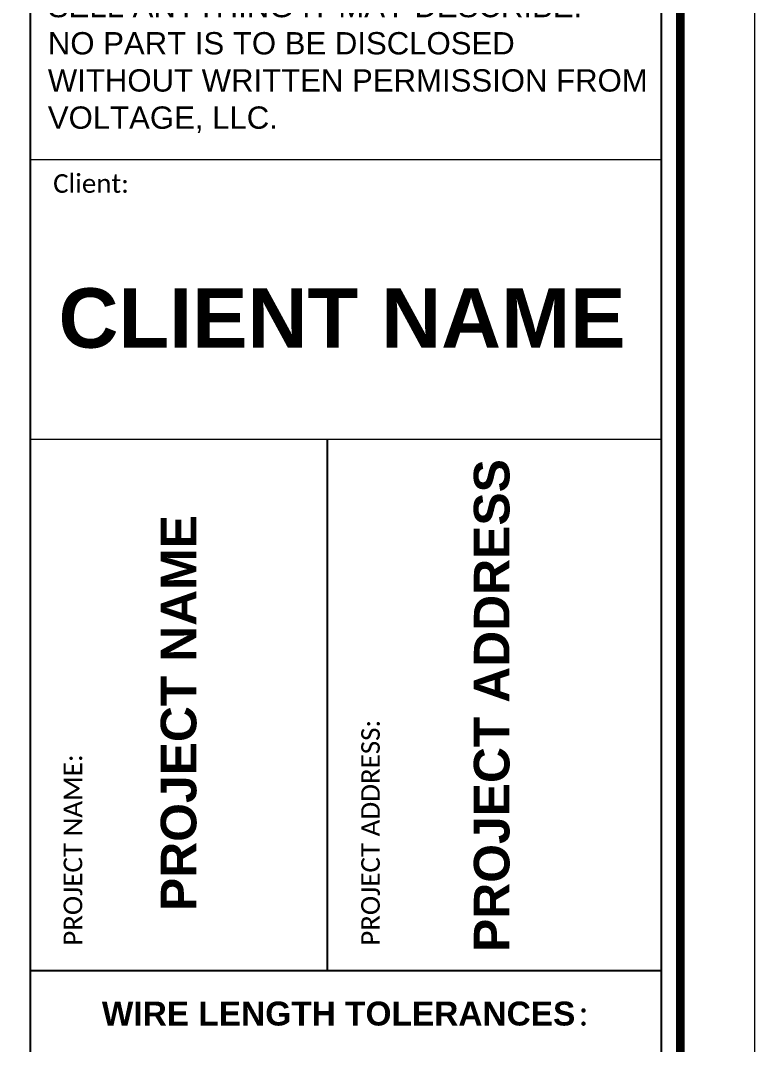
# Model space of a CAD drawing. Header units: millimetres. Extents: x 5106 to 6716, y 1990 to 3063.
# Drawn here: x 6494.5 to 6715.8, y 2456.1 to 2764.5 of the extents above; entities that cross this region are included whole.
import ezdxf
from ezdxf.enums import TextEntityAlignment as Align

# ---------------------------------------------------------------- set-up
doc = ezdxf.new("R2010")
doc.units = ezdxf.units.MM
doc.layers.get('DEFPOINTS').update_dxf_attribs({"lineweight": 0})
doc.layers.add('G-ANNO-TEXT', color=231, linetype='Continuous', lineweight=30)
doc.layers.add('TB-FRAME', color=7, linetype='Continuous')
doc.layers.add('TB-TEXT', color=7, linetype='Continuous')
doc.styles.add('Arial', font='arial.ttf', dxfattribs={"height": 1.05})
doc.styles.add('Arial_3', font='arial.ttf', dxfattribs={"height": 1.225})
doc.styles.add('Arial_4', font='arial.ttf', dxfattribs={"height": 1.25})
doc.styles.add('CALIBRI', font='calibri.ttf', dxfattribs={"height": 0.125})

# ---------------------------------------------------------------- blocks, each defined once
blk = doc.blocks.new('Frame1')
at = {"color": 0}
for p, q in [((6497.42, 3035.25), (6497.42, 2012.37)), ((6687.65, 3035.25), (6687.65, 2012.37)), ((6687.65, 2478.37), (6497.42, 2478.37))]:
    blk.add_line(p, q, dxfattribs=at)
blk.add_lwpolyline([(6587.1, 2478.37), (6587.1, 2638.46)])
at = {"layer": 'DEFPOINTS', "color": 4, "linetype": 'Continuous', "flags": 128}
blk.add_lwpolyline([(5105.71, 1990.01), (5105.71, 3063.38), (6715.78, 3063.38), (6715.78, 1990.01)], close=True, dxfattribs=at)
at = {"layer": 'TB-FRAME', "linetype": 'Continuous', "lineweight": 0}
for p, q in [((6497.42, 2722.63), (6687.81, 2722.63)), ((6497.42, 2638.46), (6687.81, 2638.46))]:
    blk.add_line(p, q, dxfattribs=at)
at = {"layer": 'TB-FRAME', "const_width": 2.68}
blk.add_lwpolyline([(5172.8, 3041.02), (6693.41, 3041.02), (6693.41, 2012.37), (5172.8, 2012.37)], close=True, dxfattribs=at)
at = {"insert": (6591.45, 2674.79), "char_height": 17.9046, "attachment_point": 5, "style": 'Arial'}
blk.add_mtext_dynamic_manual_height_columns('{\\fArial|b1|i0|c134|p34;CLIENT NAME}', width=205.0121, gutter_width=5.25, heights=[16.94], dxfattribs=at)
at = {"char_height": 10.7428, "attachment_point": 5, "rotation": 90, "style": 'Arial'}
for s, heights, insert in [('{\\fArial|b1|i0|c134|p34;PROJECT ADDRESS}', [-11.12], (6636.62, 2558.21)), ('{\\fArial|b1|i0|c134|p34;PROJECT NAME}', [-11.11], (6542.26, 2555.95))]:
    blk.add_mtext_dynamic_manual_height_columns(s, width=200, gutter_width=5.25, heights=heights, dxfattribs=dict(at, insert=insert))
at = {"color": 0, "insert": (6592.87, 2469.07), "char_height": 7.2118, "width": 186.9886, "attachment_point": 2, "line_spacing_factor": 0.941778, "style": 'Arial_4'}
blk.add_mtext('{\\fArial|b1|i0|c134|p34;WIRE LENGTH TOLERANCES\\fSimSun|b1|i0|c134|p2;:}', dxfattribs=at)
at = {"style": 'CALIBRI'}
for tag, height, p in [('DESIGNER', 5.59, (6559.3, 2118.55)), ('REVIEWER', 5.59, (6559.3, 2085.01)), ('PAGE', 11.63, (6561.3, 2048.73))]:
    blk.add_attdef(tag, text='', height=height, dxfattribs=at).set_placement(p, align=Align.TOP_LEFT)
at = {"layer": 'G-ANNO-TEXT', "color": 0, "insert": (6502.79, 2850.55), "char_height": 6.71422, "width": 180.2761, "attachment_point": 1, "style": 'Arial_3'}
blk.add_mtext(' \\PTHIS DOCUMENT IS THE PROPERTY OF VOLTAGE, LLC AND CONTAINS CONFIDENTIAL INFORMATION. \\PITS RECEIPT OR POSSESSION DOES NOT CONVEY ANY RIGHTS TO REPRODUCE, MANUFACTURE, USE, OR SELL ANYTHING IT MAY DESCRIBE. \\PNO PART IS TO BE DISCLOSED WITHOUT WRITTEN PERMISSION FROM VOLTAGE, LLC.', dxfattribs=at)
at = {"layer": 'TB-TEXT', "style": 'CALIBRI'}
for s, p in [('PROJECT ADDRESS:', (6597.23, 2485.88)), ('PROJECT NAME:', (6507.55, 2485.88))]:
    blk.add_text(s, height=5.5952, rotation=90, dxfattribs=at).set_placement(p, align=Align.TOP_LEFT)
at = {"layer": 'TB-TEXT', "insert": (6504.39, 2718.22), "char_height": 5.595, "width": 630.3183, "attachment_point": 1, "style": 'CALIBRI'}
blk.add_mtext('Client:', dxfattribs=at)

msp = doc.modelspace()

# ---------------------------------------------------------------- block references
msp.add_blockref('Frame1', (0, 0))

doc.saveas('drawing.dxf')
